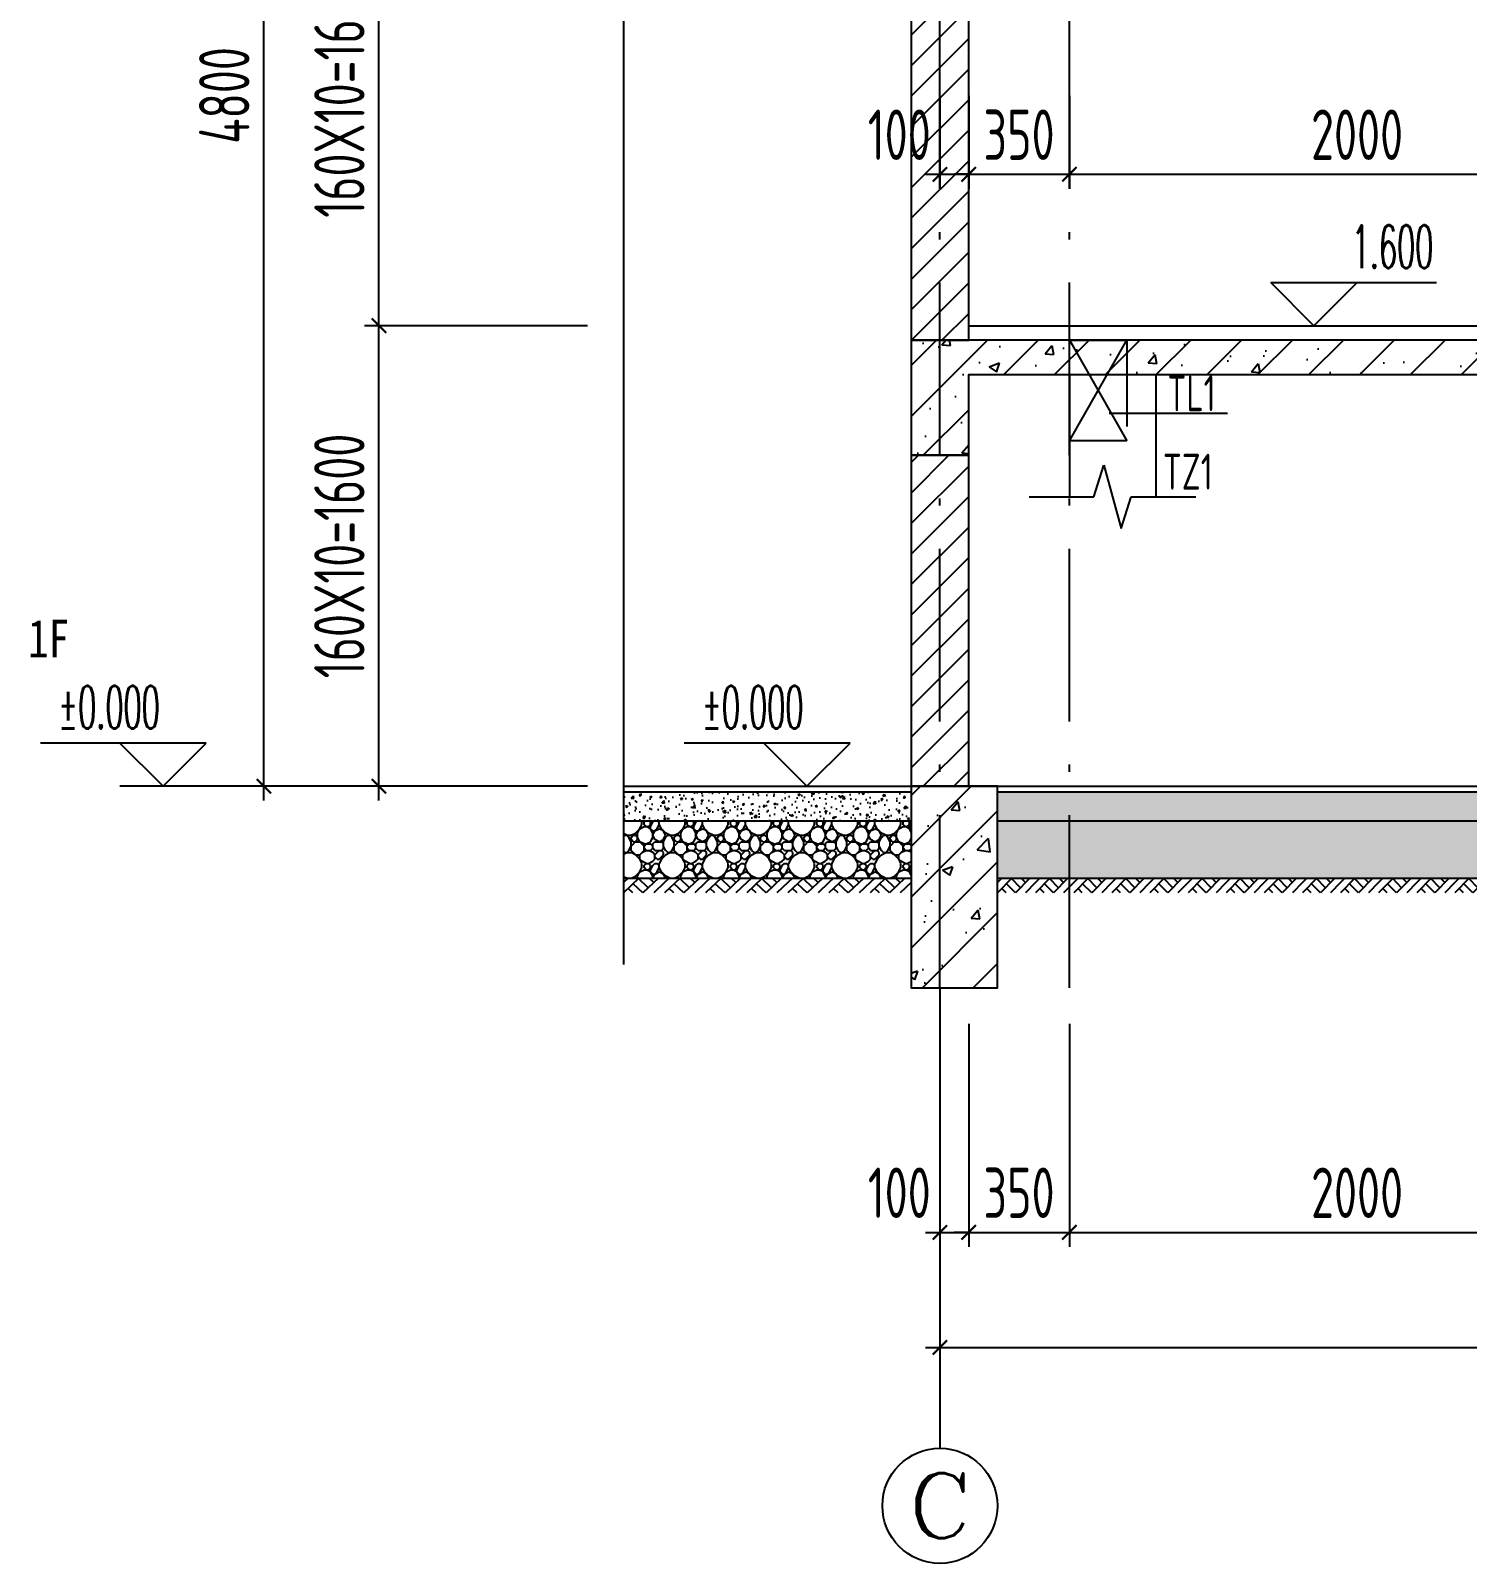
# Model space of a CAD drawing. Extents: x 169490 to 7584583, y -2399407 to 1374371.
# Drawn here: x 618566 to 623560, y 478534 to 483859 of the extents above; entities that cross this region are included whole.
import ezdxf
from ezdxf.enums import TextEntityAlignment as Align

# ---------------------------------------------------------------- set-up
doc = ezdxf.new("R2010")
doc.units = 0
doc.header["$LTSCALE"] = 100
for name, pattern in [('CENTER', [8, 5, -1, 1, -1]), ('D3轴线点划线', [18.5, 12, -3, 0.5, -3]), ('H3普通虚线', [4.2, 3, -1.2]), ('HIDDEN', [0.375, 0.25, -0.125])]:
    doc.linetypes.add(name, pattern=pattern)
doc.layers.get('0').update_dxf_attribs({"linetype": 'CONTINUOUS'})
doc.layers.get('DEFPOINTS').update_dxf_attribs({"linetype": 'CONTINUOUS'})
for name, color, linetype in [('A-DI-S(箭头)', 76, 'CONTINUOUS'), ('A-HATH(填充)', 8, 'CONTINUOUS'), ('A-STAR(楼梯)', 51, 'CONTINUOUS'), ('A-TEXT(房间)', 243, 'CONTINUOUS'), ('A-WA-M(面层)', 43, 'CONTINUOUS'), ('AXIS_TEXT', 4, 'CONTINUOUS'), ('C-AXIS(轴号)', 3, 'CONTINUOUS'), ('C-AXIS-T(字)', 7, 'CONTINUOUS'), ('C-DOTE', 8, 'D3轴线点划线'), ('DIM_ELEV', 3, 'CONTINUOUS'), ('DIM标注', 7, 'CONTINUOUS'), ('GZ', 220, 'CENTER'), ('HID虚线', 9, 'HIDDEN'), ('PUB_HATCH', 8, 'CONTINUOUS'), ('PUB_TEXT', 4, 'CONTINUOUS'), ('S-BEAM-LINE2', 4, 'H3普通虚线'), ('TXT', 3, 'CONTINUOUS'), ('WALL', 7, 'CONTINUOUS')]:
    doc.layers.add(name, color=color, linetype=linetype)
doc.styles.add('_TCH_AXIS', font='COMPLEX', dxfattribs={"bigfont": 'GBCBIG'})
doc.styles.add('_TCH_DIM', font='SIMPLEX', dxfattribs={"bigfont": 'GBCBIG'})
doc.styles.add('COMPLEX', font='COMPLEX')
doc.styles.add('TSSD_Dimension', font='Tssdeng.shx', dxfattribs={"width": 0.7, "bigfont": 'tssdchn.shx'})
doc.styles.add('TSSD_REIN', font='tssdeng.shx', dxfattribs={"width": 0.7, "bigfont": 'hztxt.shx'})
doc.styles.add('黑体', font='simhei.ttf', dxfattribs={"width": 0.7})
doc.dimstyles.new('TSSD_50_50', dxfattribs={"dimtxt": 175, "dimasz": 50, "dimexe": 50, "dimexo": 125, "dimgap": 50, "dimtad": 1, "dimdec": 0, "dimzin": 0, "dimdsep": 46, "dimtxsty": 'TSSD_Dimension', "dimblk": 'ARCHTICK', "dimblk1": 'ARCHTICK', "dimblk2": 'ARCHTICK', "dimcen": 0, "dimdle": 50, "dimclrt": 7, "dimadec": 0, "dimazin": 0, "dimtfac": 1, "dimtdec": 0, "dimtix": 1, "dimtmove": 2, "dimatfit": 3, "dimfxl": 1, "dimtolj": 1, "dimtzin": 0, "dimarcsym": 0})
pattern_1 = [(45, (-739056.405, -275550.38), (-53.0330298, 53.0330298), [])]

# ---------------------------------------------------------------- blocks, each defined once
blk = doc.blocks.new('_ARCHTICK')
at = {"const_width": 0.15}
blk.add_lwpolyline([(-0.5, -0.5), (0.5, 0.5)], dxfattribs=at)
blk = doc.blocks.new('*D773')
at = {"layer": 'DEFPOINTS', "color": 0, "ltscale": 10, "transparency": 16777216}
for p in [(621726.3, 483757.9), (621826.3, 483757.9), (621826.3, 483360.3)]:
    blk.add_point(p, dxfattribs=at)
at = {"layer": 'DIM标注', "color": 0, "lineweight": -2, "ltscale": 10, "transparency": 16777216}
for p, q in [((621726.3, 483632.9), (621726.3, 483310.3)), ((621826.3, 483632.9), (621826.3, 483310.3)), ((621676.3, 483360.3), (621876.3, 483360.3))]:
    blk.add_line(p, q, dxfattribs=at)
at = {"layer": 'DIM标注', "color": 0, "lineweight": -2, "ltscale": 10, "transparency": 16777216, "xscale": 50, "yscale": 50, "zscale": 50, "rotation": 180}
blk.add_blockref('_ARCHTICK', (621726.3, 483360.3), dxfattribs=at)
at = {"layer": 'DIM标注', "color": 0, "lineweight": -2, "ltscale": 10, "transparency": 16777216, "xscale": 50, "yscale": 50, "zscale": 50}
blk.add_blockref('_ARCHTICK', (621826.3, 483360.3), dxfattribs=at)
at = {"layer": 'DIM标注', "color": 7, "ltscale": 10, "transparency": 16777216, "insert": (621585.2, 483497.8), "char_height": 175, "attachment_point": 5, "style": 'TSSD_Dimension'}
blk.add_mtext('\\A1;100', dxfattribs=at)
blk = doc.blocks.new('*D774')
at = {"layer": 'DEFPOINTS', "color": 0, "ltscale": 10, "transparency": 16777216}
for p in [(621826.3, 483757.9), (622176.3, 483757.9), (622176.3, 483360.3)]:
    blk.add_point(p, dxfattribs=at)
at = {"layer": 'DIM标注', "color": 0, "lineweight": -2, "ltscale": 10, "transparency": 16777216}
for p, q in [((621826.3, 483632.9), (621826.3, 483310.3)), ((622176.3, 483632.9), (622176.3, 483310.3)), ((621826.3, 483360.3), (621776.3, 483360.3)), ((621826.3, 483360.3), (622176.3, 483360.3)), ((622176.3, 483360.3), (622226.3, 483360.3))]:
    blk.add_line(p, q, dxfattribs=at)
at = {"layer": 'DIM标注', "color": 0, "lineweight": -2, "ltscale": 10, "transparency": 16777216, "xscale": 50, "yscale": 50, "zscale": 50}
blk.add_blockref('_ARCHTICK', (621826.3, 483360.3), dxfattribs=at)
at = {"layer": 'DIM标注', "color": 0, "lineweight": -2, "ltscale": 10, "transparency": 16777216, "xscale": 50, "yscale": 50, "zscale": 50, "rotation": 180}
blk.add_blockref('_ARCHTICK', (622176.3, 483360.3), dxfattribs=at)
at = {"layer": 'DIM标注', "color": 7, "ltscale": 10, "transparency": 16777216, "insert": (622001.3, 483497.8), "char_height": 175, "attachment_point": 5, "style": 'TSSD_Dimension'}
blk.add_mtext('\\A1;350', dxfattribs=at)
blk = doc.blocks.new('*D783')
at = {"layer": 'DEFPOINTS', "color": 0, "ltscale": 10, "transparency": 16777216}
for p in [(619376.3, 486034.3), (620626.3, 486034.3), (620626.3, 481234.3)]:
    blk.add_point(p, dxfattribs=at)
at = {"layer": 'DIM标注', "color": 0, "lineweight": -2, "ltscale": 10, "transparency": 16777216}
for p, q in [((619376.3, 481184.3), (619376.3, 486084.3)), ((620501.3, 486034.3), (619326.3, 486034.3)), ((620501.3, 481234.3), (619326.3, 481234.3))]:
    blk.add_line(p, q, dxfattribs=at)
at = {"layer": 'DIM标注', "color": 0, "lineweight": -2, "ltscale": 10, "transparency": 16777216, "xscale": 50, "yscale": 50, "zscale": 50}
for p, rotation in [((619376.3, 486034.3), 90), ((619376.3, 481234.3), 270)]:
    blk.add_blockref('_ARCHTICK', p, dxfattribs=dict(at, rotation=rotation))
at = {"layer": 'DIM标注', "color": 7, "ltscale": 10, "transparency": 16777216, "insert": (619238.8, 483634.3), "char_height": 175, "attachment_point": 5, "rotation": 90, "style": 'TSSD_Dimension'}
blk.add_mtext('\\A1;4800', dxfattribs=at)
blk = doc.blocks.new('*D784')
at = {"layer": 'DEFPOINTS', "color": 0, "ltscale": 10, "transparency": 16777216}
for p in [(619776.3, 482834.3), (620626.3, 482834.3), (620626.3, 481234.3)]:
    blk.add_point(p, dxfattribs=at)
at = {"layer": 'DIM标注', "color": 0, "lineweight": -2, "ltscale": 10, "transparency": 16777216}
for p, q in [((619776.3, 481184.3), (619776.3, 482884.3)), ((620501.3, 482834.3), (619726.3, 482834.3)), ((620501.3, 481234.3), (619726.3, 481234.3))]:
    blk.add_line(p, q, dxfattribs=at)
at = {"layer": 'DIM标注', "color": 0, "lineweight": -2, "ltscale": 10, "transparency": 16777216, "xscale": 50, "yscale": 50, "zscale": 50}
for p, rotation in [((619776.3, 482834.3), 90), ((619776.3, 481234.3), 270)]:
    blk.add_blockref('_ARCHTICK', p, dxfattribs=dict(at, rotation=rotation))
at = {"layer": 'DIM标注', "color": 7, "ltscale": 10, "transparency": 16777216, "insert": (619638.8, 482034.3), "char_height": 175, "attachment_point": 5, "rotation": 90, "style": 'TSSD_Dimension'}
blk.add_mtext('\\A1;160X10=1600', dxfattribs=at)
blk = doc.blocks.new('*D785')
at = {"layer": 'DEFPOINTS', "color": 0, "ltscale": 10, "transparency": 16777216}
for p in [(619776.3, 484434.3), (620626.3, 484434.3), (620626.3, 482834.3)]:
    blk.add_point(p, dxfattribs=at)
at = {"layer": 'DIM标注', "color": 0, "lineweight": -2, "ltscale": 10, "transparency": 16777216}
for p, q in [((619776.3, 482784.3), (619776.3, 484484.3)), ((620501.3, 484434.3), (619726.3, 484434.3)), ((620501.3, 482834.3), (619726.3, 482834.3))]:
    blk.add_line(p, q, dxfattribs=at)
at = {"layer": 'DIM标注', "color": 0, "lineweight": -2, "ltscale": 10, "transparency": 16777216, "xscale": 50, "yscale": 50, "zscale": 50}
for p, rotation in [((619776.3, 484434.3), 90), ((619776.3, 482834.3), 270)]:
    blk.add_blockref('_ARCHTICK', p, dxfattribs=dict(at, rotation=rotation))
at = {"layer": 'DIM标注', "color": 7, "ltscale": 10, "transparency": 16777216, "insert": (619638.8, 483634.3), "char_height": 175, "attachment_point": 5, "rotation": 90, "style": 'TSSD_Dimension'}
blk.add_mtext('\\A1;160X10=1600', dxfattribs=at)
blk = doc.blocks.new('*D790')
at = {"layer": 'DEFPOINTS', "color": 0, "ltscale": 10, "transparency": 16777216}
for p in [(621726.3, 480534.3), (621826.3, 480534.3), (621826.3, 479684.3)]:
    blk.add_point(p, dxfattribs=at)
at = {"layer": 'DIM标注', "color": 0, "lineweight": -2, "ltscale": 10, "transparency": 16777216}
for p, q in [((621726.3, 480409.3), (621726.3, 479634.3)), ((621826.3, 480409.3), (621826.3, 479634.3)), ((621676.3, 479684.3), (621876.3, 479684.3))]:
    blk.add_line(p, q, dxfattribs=at)
at = {"layer": 'DIM标注', "color": 0, "lineweight": -2, "ltscale": 10, "transparency": 16777216, "xscale": 50, "yscale": 50, "zscale": 50, "rotation": 180}
blk.add_blockref('_ARCHTICK', (621726.3, 479684.3), dxfattribs=at)
at = {"layer": 'DIM标注', "color": 0, "lineweight": -2, "ltscale": 10, "transparency": 16777216, "xscale": 50, "yscale": 50, "zscale": 50}
blk.add_blockref('_ARCHTICK', (621826.3, 479684.3), dxfattribs=at)
at = {"layer": 'DIM标注', "color": 7, "ltscale": 10, "transparency": 16777216, "insert": (621585.2, 479821.8), "char_height": 175, "attachment_point": 5, "style": 'TSSD_Dimension'}
blk.add_mtext('\\A1;100', dxfattribs=at)
blk = doc.blocks.new('*D791')
at = {"layer": 'DEFPOINTS', "color": 0, "ltscale": 10, "transparency": 16777216}
for p in [(621826.3, 480534.3), (622176.3, 480534.3), (622176.3, 479684.3)]:
    blk.add_point(p, dxfattribs=at)
at = {"layer": 'DIM标注', "color": 0, "lineweight": -2, "ltscale": 10, "transparency": 16777216}
for p, q in [((621826.3, 480409.3), (621826.3, 479634.3)), ((622176.3, 480409.3), (622176.3, 479634.3)), ((621826.3, 479684.3), (621776.3, 479684.3)), ((621826.3, 479684.3), (622176.3, 479684.3)), ((622176.3, 479684.3), (622226.3, 479684.3))]:
    blk.add_line(p, q, dxfattribs=at)
at = {"layer": 'DIM标注', "color": 0, "lineweight": -2, "ltscale": 10, "transparency": 16777216, "xscale": 50, "yscale": 50, "zscale": 50}
blk.add_blockref('_ARCHTICK', (621826.3, 479684.3), dxfattribs=at)
at = {"layer": 'DIM标注', "color": 0, "lineweight": -2, "ltscale": 10, "transparency": 16777216, "xscale": 50, "yscale": 50, "zscale": 50, "rotation": 180}
blk.add_blockref('_ARCHTICK', (622176.3, 479684.3), dxfattribs=at)
at = {"layer": 'DIM标注', "color": 7, "ltscale": 10, "transparency": 16777216, "insert": (622001.3, 479821.8), "char_height": 175, "attachment_point": 5, "style": 'TSSD_Dimension'}
blk.add_mtext('\\A1;350', dxfattribs=at)
blk = doc.blocks.new('*D795')
at = {"layer": 'DEFPOINTS', "color": 0, "ltscale": 10, "transparency": 16777216}
for p in [(621726.3, 480534.3), (628776.3, 480534.3), (628776.3, 479284.3)]:
    blk.add_point(p, dxfattribs=at)
at = {"layer": 'DIM标注', "color": 0, "lineweight": -2, "ltscale": 10, "transparency": 16777216}
for p, q in [((621726.3, 480409.3), (621726.3, 479234.3)), ((628776.3, 480409.3), (628776.3, 479234.3)), ((621676.3, 479284.3), (628826.3, 479284.3))]:
    blk.add_line(p, q, dxfattribs=at)
at = {"layer": 'DIM标注', "color": 0, "lineweight": -2, "ltscale": 10, "transparency": 16777216, "xscale": 50, "yscale": 50, "zscale": 50, "rotation": 180}
blk.add_blockref('_ARCHTICK', (621726.3, 479284.3), dxfattribs=at)
at = {"layer": 'DIM标注', "color": 0, "lineweight": -2, "ltscale": 10, "transparency": 16777216, "xscale": 50, "yscale": 50, "zscale": 50}
blk.add_blockref('_ARCHTICK', (628776.3, 479284.3), dxfattribs=at)
at = {"layer": 'DIM标注', "color": 7, "ltscale": 10, "transparency": 16777216, "insert": (625251.3, 479421.8), "char_height": 175, "attachment_point": 5, "style": 'TSSD_Dimension'}
blk.add_mtext('\\A1;7050', dxfattribs=at)
blk = doc.blocks.new('_AXISO')
blk.add_circle((0, 0), 0.5)
at = {"layer": 'AXIS_TEXT', "style": 'COMPLEX', "width": 1.041667}
blk.add_attdef('A', text='', height=0.56, dxfattribs=at).set_placement((-0.25, -0.28), (0.25, -0.28), align=Align.FIT)
blk = doc.blocks.new('$LinePat$素土夯实')
at = {"color": 0}
for p, q in [((0, -210), (210, 0)), ((120, -300), (420, 0)), ((420, 0), (608, -188)), ((495, -300), (795, 0)), ((615, 0), (705, -90)), ((210, -210), (300, -300)), ((315, -105), (502, -293)), ((705, -300), (795, -210))]:
    blk.add_line(p, q, dxfattribs=at)
blk = doc.blocks.new('*D846')
at = {"layer": 'DEFPOINTS', "color": 0, "ltscale": 10, "transparency": 16777216}
for p in [(622176.3, 480534.3), (624176.3, 480534.3), (624176.3, 479684.3)]:
    blk.add_point(p, dxfattribs=at)
at = {"layer": 'DIM标注', "color": 0, "lineweight": -2, "ltscale": 10, "transparency": 16777216}
for p, q in [((622176.3, 480409.3), (622176.3, 479634.3)), ((624176.3, 480409.3), (624176.3, 479634.3)), ((622126.3, 479684.3), (624226.3, 479684.3))]:
    blk.add_line(p, q, dxfattribs=at)
at = {"layer": 'DIM标注', "color": 0, "lineweight": -2, "ltscale": 10, "transparency": 16777216, "xscale": 50, "yscale": 50, "zscale": 50, "rotation": 180}
blk.add_blockref('_ARCHTICK', (622176.3, 479684.3), dxfattribs=at)
at = {"layer": 'DIM标注', "color": 0, "lineweight": -2, "ltscale": 10, "transparency": 16777216, "xscale": 50, "yscale": 50, "zscale": 50}
blk.add_blockref('_ARCHTICK', (624176.3, 479684.3), dxfattribs=at)
at = {"layer": 'DIM标注', "color": 7, "ltscale": 10, "transparency": 16777216, "insert": (623176.3, 479821.8), "char_height": 175, "attachment_point": 5, "style": 'TSSD_Dimension'}
blk.add_mtext('\\A1;2000', dxfattribs=at)
blk = doc.blocks.new('*D847')
at = {"layer": 'DEFPOINTS', "color": 0, "ltscale": 10, "transparency": 16777216}
for p in [(622176.3, 483757.9), (624176.3, 483757.9), (624176.3, 483360.3)]:
    blk.add_point(p, dxfattribs=at)
at = {"layer": 'DIM标注', "color": 0, "lineweight": -2, "ltscale": 10, "transparency": 16777216}
for p, q in [((622176.3, 483632.9), (622176.3, 483310.3)), ((624176.3, 483632.9), (624176.3, 483310.3)), ((622126.3, 483360.3), (624226.3, 483360.3))]:
    blk.add_line(p, q, dxfattribs=at)
at = {"layer": 'DIM标注', "color": 0, "lineweight": -2, "ltscale": 10, "transparency": 16777216, "xscale": 50, "yscale": 50, "zscale": 50, "rotation": 180}
blk.add_blockref('_ARCHTICK', (622176.3, 483360.3), dxfattribs=at)
at = {"layer": 'DIM标注', "color": 0, "lineweight": -2, "ltscale": 10, "transparency": 16777216, "xscale": 50, "yscale": 50, "zscale": 50}
blk.add_blockref('_ARCHTICK', (624176.3, 483360.3), dxfattribs=at)
at = {"layer": 'DIM标注', "color": 7, "ltscale": 10, "transparency": 16777216, "insert": (623176.3, 483497.8), "char_height": 175, "attachment_point": 5, "style": 'TSSD_Dimension'}
blk.add_mtext('\\A1;2000', dxfattribs=at)

msp = doc.modelspace()

# ---------------------------------------------------------------- hatches: boundary and pattern name
at = {"layer": 'A-HATH(填充)'}
h = msp.add_hatch(dxfattribs=at)
h.set_pattern_fill('钢筋混凝土', color=256, scale=50, style=0)
h.set_pattern_definition([(45, (-742638.8, -255956.25), (-88.388348, 88.388348), []), (50, (-742638.8, -255956.25), (358.63009, -31.37607), [37.5, -412.5]), (355, (-742638.8, -255956.25), (-69.37567, 376.09607), [30, -330]), (100.4514, (-742608.92, -255958.87), (289.25469, 344.71977), [31.870095, -350.57106]), (46.1842, (-742638.8, -255856.25), (533.62052, -82.75951), [56.25, -618.75]), (96.6356, (-742594.34, -255863.15), (467.33135, 487.05894), [47.80514, -525.8565]), (351.1842, (-742638.8, -255856.25), (467.33097, 487.0593), [45, -495]), (21, (-742588.8, -255881.25), (298.453526, -201.309445), [37.5, -412.5]), (326, (-742588.8, -255881.25), (121.65767, 362.57502), [30, -330]), (71.4514, (-742563.93, -255898.03), (420.111314, 161.26525), [31.870095, -350.57106]), (37.5, (-742638.8, -255956.25), (6.079928, 166.446927), [0, -326, 0, -335, 0, -331.25]), (7.5, (-742638.8, -255956.25), (131.534769, 197.205856), [0, -191, 0, -318.5, 0, -126.25]), (327.5, (-742750.3, -255956.25), (266.911218, -11.277436), [0, -125, 0, -390, 0, -517.5]), (317.5, (-742800.3, -255956.25), (291.593085, 50.05249), [0, -162.5, 0, -259, 0, -367.5])])
h.paths.add_polyline_path([(623976.3, 482664.3), (623976.3, 482434.3), (624176.3, 482434.3), (624176.3, 482486.1), (626425.7, 481200.7), (626696.3, 481202.5), (626896.3, 481184.3), (626696.3, 481202.5), (626696.3, 481344.3), (626416.3, 481344.3), (626416.3, 481504.3), (626136.3, 481504.3), (626136.3, 481664.3), (625856.3, 481664.3), (625856.3, 481824.3), (625576.3, 481824.3), (625576.3, 481984.3), (625296.3, 481984.3), (625296.3, 482144.3), (625016.3, 482144.3), (625016.3, 482304.3), (624736.3, 482304.3), (624736.3, 482464.3), (624456.3, 482464.3), (624456.3, 482624.3), (624176.3, 482624.3), (624176.3, 482784.3), (621626.3, 482784.3), (621626.3, 482384.3), (621826.3, 482384.3), (621826.3, 482664.3)])
h = msp.add_hatch(dxfattribs=at)
h.set_pattern_fill('钢筋混凝土', color=256, scale=50, style=0)
h.set_pattern_definition([(45, (-739056.4, -274904.23), (-88.388348, 88.388348), []), (50, (-739056.4, -274904.23), (358.63009, -31.37607), [37.5, -412.5]), (355, (-739056.4, -274904.23), (-69.37567, 376.09607), [30, -330]), (100.4514, (-739026.52, -274906.85), (289.25469, 344.71977), [31.870095, -350.57106]), (46.1842, (-739056.4, -274804.23), (533.62052, -82.75951), [56.25, -618.75]), (96.6356, (-739011.94, -274811.13), (467.33135, 487.05894), [47.80514, -525.8565]), (351.1842, (-739056.4, -274804.23), (467.33097, 487.0593), [45, -495]), (21, (-739006.4, -274829.23), (298.453526, -201.309445), [37.5, -412.5]), (326, (-739006.4, -274829.23), (121.65767, 362.57502), [30, -330]), (71.4514, (-738981.53, -274846), (420.111314, 161.26525), [31.870095, -350.57106]), (37.5, (-739056.4, -274904.23), (6.079928, 166.446927), [0, -326, 0, -335, 0, -331.25]), (7.5, (-739056.4, -274904.23), (131.534769, 197.205856), [0, -191, 0, -318.5, 0, -126.25]), (327.5, (-739167.9, -274904.23), (266.911218, -11.277436), [0, -125, 0, -390, 0, -517.5]), (317.5, (-739217.9, -274904.23), (291.593085, 50.05249), [0, -162.5, 0, -259, 0, -367.5])])
h.paths.add_polyline_path([(621926.3, 481234.3), (621626.3, 481234.3), (621626.3, 480534.3), (621926.3, 480534.3)])
at = {"layer": 'PUB_HATCH'}
h = msp.add_hatch(dxfattribs=at)
h.set_pattern_fill('普通砖', color=256, scale=30, style=0)
h.set_pattern_definition(pattern_1)
h.paths.add_polyline_path([(621826.3, 485234.3), (621626.3, 485234.3), (621626.3, 482784.3), (621826.3, 482784.3)])
h = msp.add_hatch(dxfattribs=at)
h.set_pattern_fill('普通砖', color=256, scale=30, style=0)
h.set_pattern_definition(pattern_1)
h.paths.add_polyline_path([(621826.3, 482384.3), (621626.3, 482384.3), (621626.3, 481234.3), (621826.3, 481234.3)])
at = {"layer": 'PUB_HATCH', "linetype": 'Continuous'}
h = msp.add_hatch(dxfattribs=at)
h.set_pattern_fill('混凝土', color=256, scale=10, style=0)
h.set_pattern_definition([(50, (155000.436, 116616.29), (71.726018, -6.2752135), [7.5, -82.5]), (355, (155000.436, 116616.29), (-13.875133, 75.219213), [6, -66]), (100.4514, (155006.41, 116615.77), (57.850938, 68.943954), [6.374019, -70.114211]), (46.1842, (155000.44, 116636.29), (106.724105, -16.551901), [11.25, -123.75]), (96.6356, (155009.33, 116634.91), (93.46627, 97.411787), [9.561029, -105.1713]), (351.1842, (155000.44, 116636.29), (93.466195, 97.41186), [9, -99]), (21, (155010.436, 116631.29), (59.690705, -40.261889), [7.5, -82.5]), (326, (155010.436, 116631.29), (24.331533, 72.5150045), [6, -66]), (71.4514, (155015.41, 116627.936), (84.022263, 32.25305), [6.374019, -70.114211]), (37.5, (155000.436, 116616.29), (1.2159855, 33.2893854), [0, -65.2, 0, -67, 0, -66.25]), (7.5, (155000.436, 116616.29), (26.3069537, 39.4411712), [0, -38.2, 0, -63.7, 0, -25.25]), (327.5, (154978.136, 116616.29), (53.3822436, -2.2554872), [0, -25, 0, -78, 0, -103.5]), (317.5, (154968.136, 116616.29), (58.318617, 10.0104982), [0, -32.5, 0, -51.8, 0, -73.5])])
h.paths.add_polyline_path([(620626.3, 481114.3), (620626.3, 481214.3), (621626.3, 481214.3), (621626.3, 481114.3)])
h = msp.add_hatch(dxfattribs=at)
h.set_pattern_fill('混凝土', color=256, scale=10, style=0)
h.set_pattern_definition([(50, (148050.436, 116616.29), (71.726018, -6.2752135), [7.5, -82.5]), (355, (148050.436, 116616.29), (-13.875133, 75.219213), [6, -66]), (100.4514, (148056.41, 116615.77), (57.850938, 68.943954), [6.374019, -70.114211]), (46.1842, (148050.44, 116636.29), (106.724105, -16.551901), [11.25, -123.75]), (96.6356, (148059.33, 116634.91), (93.46627, 97.411787), [9.561029, -105.1713]), (351.1842, (148050.44, 116636.29), (93.466195, 97.41186), [9, -99]), (21, (148060.436, 116631.29), (59.690705, -40.261889), [7.5, -82.5]), (326, (148060.436, 116631.29), (24.331533, 72.5150045), [6, -66]), (71.4514, (148065.41, 116627.936), (84.022263, 32.25305), [6.374019, -70.114211]), (37.5, (148050.436, 116616.29), (1.2159855, 33.2893854), [0, -65.2, 0, -67, 0, -66.25]), (7.5, (148050.436, 116616.29), (26.3069537, 39.4411712), [0, -38.2, 0, -63.7, 0, -25.25]), (327.5, (148028.136, 116616.29), (53.3822436, -2.2554872), [0, -25, 0, -78, 0, -103.5]), (317.5, (148018.136, 116616.29), (58.318617, 10.0104982), [0, -32.5, 0, -51.8, 0, -73.5])])
h.paths.add_polyline_path([(626696.3, 481114.3), (626401.9, 481214.3), (621926.3, 481214.3), (621926.3, 481114.3)])
h.paths.add_polyline_path([(626696.3, 481214.3), (626696.3, 481184.3), (626696.3, 481184.3), (626696.3, 481114.3), (628576.3, 481114.3), (628576.3, 481214.3)])
h = msp.add_hatch(dxfattribs=at)
h.set_pattern_fill('卵石砌体', color=256, scale=20, style=0)
h.set_pattern_definition([(0, (155105.44, 116616.29), (0, 150), [7.5, -22.5, 7.5, -112.5]), (0, (155142.94, 116631.29), (0, 150), [7.5, -142.5]), (0, (155067.94, 116646.29), (0, 150), [15, -135]), (0, (155030.44, 116653.79), (0, 150), [22.5, -127.5]), (0, (155105.44, 116661.29), (0, 150), [15, -15, 22.5, -97.5]), (0, (155097.94, 116683.79), (0, 150), [22.5, -127.5]), (0, (155060.44, 116691.29), (0, 150), [22.5, -52.5, 22.5, -52.5]), (0, (155030.44, 116713.79), (0, 150), [22.5, -7.5, 7.5, -112.5]), (0, (155127.94, 116728.79), (0, 150), [7.5, -142.5]), (0, (155097.94, 116743.79), (0, 150), [15, -135]), (90, (155000.44, 116751.29), (-150, 9e-15), [15, -135]), (90, (155015.44, 116646.29), (-150, 9e-15), [7.5, -15, 22.5, -105]), (90, (155052.94, 116661.29), (-150, 9e-15), [30, -7.5, 7.5, -105]), (90, (155075.44, 116698.79), (-150, 9e-15), [22.5, -127.5]), (90, (155082.94, 116631.29), (-150, 9e-15), [15, -135]), (90, (155090.44, 116751.29), (-150, 9e-15), [15, -135]), (90, (155097.94, 116661.29), (-150, 9e-15), [15, -75, 7.5, -52.5]), (90, (155120.44, 116736.29), (-150, 9e-15), [7.5, -7.5, 7.5, -127.5]), (90, (155127.94, 116668.79), (-150, 9e-15), [15, -22.5, 15, -97.5]), (90, (155135.44, 116631.29), (-150, 9e-15), [15, -135]), (45, (155007.94, 116631.29), (9e-15, 150), [21.21315, -42.426404, 31.8198, -116.672678]), (45, (155000.44, 116631.29), (9e-15, 150), [21.213203, -190.91883]), (45, (155082.94, 116646.29), (9e-15, 150), [21.213203, -190.91883]), (45, (155067.94, 116721.29), (9e-15, 150), [21.213203, -190.91883]), (45, (155135.44, 116646.29), (9e-15, 150), [21.213203, -190.91883]), (45, (155007.94, 116661.29), (9e-15, 150), [10.6066, -201.52542]), (45, (155022.94, 116706.29), (9e-15, 150), [10.6066, -201.52542]), (45, (155037.94, 116653.79), (9e-15, 150), [10.6066, -201.52542]), (45, (155052.94, 116706.29), (9e-15, 150), [10.6066, -201.52542]), (45, (155097.94, 116676.29), (9e-15, 150), [10.6066, -201.52542]), (45, (155097.94, 116758.79), (9e-15, 150), [10.6066, -201.52542]), (45, (155112.94, 116743.79), (9e-15, 150), [10.6066, -201.52542]), (45, (155120.44, 116661.29), (9e-15, 150), [10.6066, -201.52542]), (45, (155127.94, 116623.79), (9e-15, 150), [10.6066, -201.52542]), (45, (155127.94, 116683.79), (9e-15, 150), [10.6066, -201.52542]), (45, (155127.94, 116758.79), (9e-15, 150), [10.6066, -201.52542]), (45, (155135.44, 116728.79), (9e-15, 150), [10.6066, -201.52542]), (135, (155105.44, 116743.79), (-150, 9e-15), [10.6066, -201.52542]), (135, (155120.44, 116758.79), (-150, 9e-15), [10.6066, -201.52542]), (135, (155127.94, 116728.79), (-150, 9e-15), [10.6066, -201.52542]), (135, (155150.44, 116758.79), (-150, 9e-15), [10.6066, -201.52542]), (135, (155075.44, 116706.29), (-150, 9e-15), [10.6066, -201.52542]), (135, (155060.44, 116691.29), (-150, 9e-15), [10.6066, -201.52542]), (135, (155015.44, 116653.79), (-150, 9e-15), [10.6066, -201.52542]), (135, (155030.44, 116653.79), (-150, 9e-15), [10.6066, -201.52542]), (135, (155045.44, 116706.29), (-150, 9e-15), [10.6066, -201.52542]), (135, (155015.44, 116683.79), (-150, 9e-15), [10.6066, -201.52542]), (135, (155105.44, 116661.29), (-150, 9e-15), [10.6066, -201.52542]), (135, (155127.94, 116676.29), (-150, 9e-15), [10.6066, -201.52542]), (135, (155135.44, 116646.29), (-150, 9e-15), [10.6066, -201.52542]), (135, (155135.44, 116661.29), (-150, 9e-15), [10.6066, -201.52542]), (135, (155142.94, 116631.29), (-150, 9e-15), [10.6066, -201.52542]), (135, (155022.94, 116721.29), (-150, 9e-15), [21.213203, -190.91883]), (135, (155097.94, 116676.29), (-150, 9e-15), [21.213203, -190.91883]), (135, (155090.44, 116623.79), (-150, 9e-15), [53.03301, -159.099024]), (26.565051, (155000.436, 116691.29), (149.999999, 1e-06), [16.77, -318.64018]), (26.565051, (155022.936, 116646.29), (149.999999, 1e-06), [16.77, -318.64018]), (26.565051, (155052.936, 116713.79), (149.999999, 1e-06), [16.77, -318.64018]), (26.565051, (155112.936, 116616.29), (149.999999, 1e-06), [16.77, -318.64018]), (26.565051, (155090.436, 116653.79), (149.999999, 1e-06), [16.77, -318.64018]), (26.565051, (155105.436, 116683.79), (149.999999, 1e-06), [16.77, -318.64018]), (26.565051, (155082.936, 116736.29), (149.999999, 1e-06), [16.77, -318.64018]), (26.565051, (155135.436, 116728.79), (149.999999, 1e-06), [16.77, -318.64018]), (63.434949, (155015.436, 116691.29), (1e-07, 150), [16.77, -318.64018]), (63.434949, (155015.436, 116698.79), (1e-07, 150), [16.77, -318.64018]), (63.434949, (155075.436, 116721.29), (1e-07, 150), [33.54, -301.87018]), (63.434949, (155127.936, 116713.79), (1e-07, 150), [16.77, -318.64018]), (63.434949, (155120.436, 116691.29), (1e-07, 150), [16.77, -318.64018]), (63.434949, (155045.436, 116661.29), (1e-07, 150), [16.77, -318.64018]), (63.434949, (155120.436, 116743.79), (1e-07, 150), [16.77, -318.64018]), (63.434949, (155142.936, 116736.29), (1e-07, 150), [16.77, -318.64018]), (116.565051, (155007.936, 116736.29), (-1e-06, 149.999999), [16.77, -318.64018]), (116.565051, (155090.436, 116616.29), (-1e-06, 149.999999), [16.77, -318.64018]), (116.565051, (155022.936, 116713.79), (-1e-06, 149.999999), [16.77, -318.64018]), (116.565051, (155135.436, 116698.79), (-1e-06, 149.999999), [16.77, -318.64018]), (116.565051, (155082.936, 116691.29), (-1e-06, 149.999999), [16.77, -318.64018]), (116.565051, (155127.936, 116721.29), (-1e-06, 149.999999), [16.77, -318.64018]), (116.565051, (155052.936, 116691.29), (-1e-06, 149.999999), [16.77, -318.64018]), (116.565051, (155022.936, 116661.29), (-1e-06, 149.999999), [16.77, -318.64018]), (153.434949, (155015.436, 116728.79), (-150, 1e-07), [16.77, -318.64018]), (153.434949, (155067.936, 116646.29), (-150, 1e-07), [16.77, -318.64018]), (153.434949, (155037.936, 116713.79), (-150, 1e-07), [16.77, -318.64018]), (153.434949, (155127.936, 116653.79), (-150, 1e-07), [16.77, -318.64018]), (153.434949, (155105.436, 116616.29), (-150, 1e-07), [16.77, -318.64018]), (153.434949, (155120.436, 116736.29), (-150, 1e-07), [16.77, -318.64018]), (153.434949, (155097.936, 116683.79), (-150, 1e-07), [16.77, -318.64018]), (153.434949, (155015.436, 116728.79), (-150, 1e-07), [16.77, -318.64018]), (153.434949, (155150.436, 116691.29), (-150, 1e-07), [16.77, -318.64018]), (243.434949, (155007.936, 116631.29), (-1e-07, -150), [16.77, -318.64018])])
h.paths.add_polyline_path([(620626.3, 480914.3), (620626.3, 481114.3), (621626.3, 481114.3), (621626.3, 480914.3)])
h = msp.add_hatch(dxfattribs=at)
h.set_pattern_fill('卵石砌体', color=256, scale=20, style=0)
h.set_pattern_definition([(0, (148155.44, 116616.29), (0, 150), [7.5, -22.5, 7.5, -112.5]), (0, (148192.94, 116631.29), (0, 150), [7.5, -142.5]), (0, (148117.94, 116646.29), (0, 150), [15, -135]), (0, (148080.44, 116653.79), (0, 150), [22.5, -127.5]), (0, (148155.44, 116661.29), (0, 150), [15, -15, 22.5, -97.5]), (0, (148147.94, 116683.79), (0, 150), [22.5, -127.5]), (0, (148110.44, 116691.29), (0, 150), [22.5, -52.5, 22.5, -52.5]), (0, (148080.44, 116713.79), (0, 150), [22.5, -7.5, 7.5, -112.5]), (0, (148177.94, 116728.79), (0, 150), [7.5, -142.5]), (0, (148147.94, 116743.79), (0, 150), [15, -135]), (90, (148050.44, 116751.29), (-150, 9e-15), [15, -135]), (90, (148065.44, 116646.29), (-150, 9e-15), [7.5, -15, 22.5, -105]), (90, (148102.94, 116661.29), (-150, 9e-15), [30, -7.5, 7.5, -105]), (90, (148125.44, 116698.79), (-150, 9e-15), [22.5, -127.5]), (90, (148132.94, 116631.29), (-150, 9e-15), [15, -135]), (90, (148140.44, 116751.29), (-150, 9e-15), [15, -135]), (90, (148147.94, 116661.29), (-150, 9e-15), [15, -75, 7.5, -52.5]), (90, (148170.44, 116736.29), (-150, 9e-15), [7.5, -7.5, 7.5, -127.5]), (90, (148177.94, 116668.79), (-150, 9e-15), [15, -22.5, 15, -97.5]), (90, (148185.44, 116631.29), (-150, 9e-15), [15, -135]), (45, (148057.94, 116631.29), (9e-15, 150), [21.21315, -42.426404, 31.8198, -116.672678]), (45, (148050.44, 116631.29), (9e-15, 150), [21.213203, -190.91883]), (45, (148132.94, 116646.29), (9e-15, 150), [21.213203, -190.91883]), (45, (148117.94, 116721.29), (9e-15, 150), [21.213203, -190.91883]), (45, (148185.44, 116646.29), (9e-15, 150), [21.213203, -190.91883]), (45, (148057.94, 116661.29), (9e-15, 150), [10.6066, -201.52542]), (45, (148072.94, 116706.29), (9e-15, 150), [10.6066, -201.52542]), (45, (148087.94, 116653.79), (9e-15, 150), [10.6066, -201.52542]), (45, (148102.94, 116706.29), (9e-15, 150), [10.6066, -201.52542]), (45, (148147.94, 116676.29), (9e-15, 150), [10.6066, -201.52542]), (45, (148147.94, 116758.79), (9e-15, 150), [10.6066, -201.52542]), (45, (148162.94, 116743.79), (9e-15, 150), [10.6066, -201.52542]), (45, (148170.44, 116661.29), (9e-15, 150), [10.6066, -201.52542]), (45, (148177.94, 116623.79), (9e-15, 150), [10.6066, -201.52542]), (45, (148177.94, 116683.79), (9e-15, 150), [10.6066, -201.52542]), (45, (148177.94, 116758.79), (9e-15, 150), [10.6066, -201.52542]), (45, (148185.44, 116728.79), (9e-15, 150), [10.6066, -201.52542]), (135, (148155.44, 116743.79), (-150, 9e-15), [10.6066, -201.52542]), (135, (148170.44, 116758.79), (-150, 9e-15), [10.6066, -201.52542]), (135, (148177.94, 116728.79), (-150, 9e-15), [10.6066, -201.52542]), (135, (148200.44, 116758.79), (-150, 9e-15), [10.6066, -201.52542]), (135, (148125.44, 116706.29), (-150, 9e-15), [10.6066, -201.52542]), (135, (148110.44, 116691.29), (-150, 9e-15), [10.6066, -201.52542]), (135, (148065.44, 116653.79), (-150, 9e-15), [10.6066, -201.52542]), (135, (148080.44, 116653.79), (-150, 9e-15), [10.6066, -201.52542]), (135, (148095.44, 116706.29), (-150, 9e-15), [10.6066, -201.52542]), (135, (148065.44, 116683.79), (-150, 9e-15), [10.6066, -201.52542]), (135, (148155.44, 116661.29), (-150, 9e-15), [10.6066, -201.52542]), (135, (148177.94, 116676.29), (-150, 9e-15), [10.6066, -201.52542]), (135, (148185.44, 116646.29), (-150, 9e-15), [10.6066, -201.52542]), (135, (148185.44, 116661.29), (-150, 9e-15), [10.6066, -201.52542]), (135, (148192.94, 116631.29), (-150, 9e-15), [10.6066, -201.52542]), (135, (148072.94, 116721.29), (-150, 9e-15), [21.213203, -190.91883]), (135, (148147.94, 116676.29), (-150, 9e-15), [21.213203, -190.91883]), (135, (148140.44, 116623.79), (-150, 9e-15), [53.03301, -159.099024]), (26.565051, (148050.436, 116691.29), (149.999999, 1e-06), [16.77, -318.64018]), (26.565051, (148072.936, 116646.29), (149.999999, 1e-06), [16.77, -318.64018]), (26.565051, (148102.936, 116713.79), (149.999999, 1e-06), [16.77, -318.64018]), (26.565051, (148162.936, 116616.29), (149.999999, 1e-06), [16.77, -318.64018]), (26.565051, (148140.436, 116653.79), (149.999999, 1e-06), [16.77, -318.64018]), (26.565051, (148155.436, 116683.79), (149.999999, 1e-06), [16.77, -318.64018]), (26.565051, (148132.936, 116736.29), (149.999999, 1e-06), [16.77, -318.64018]), (26.565051, (148185.436, 116728.79), (149.999999, 1e-06), [16.77, -318.64018]), (63.434949, (148065.436, 116691.29), (1e-07, 150), [16.77, -318.64018]), (63.434949, (148065.436, 116698.79), (1e-07, 150), [16.77, -318.64018]), (63.434949, (148125.436, 116721.29), (1e-07, 150), [33.54, -301.87018]), (63.434949, (148177.936, 116713.79), (1e-07, 150), [16.77, -318.64018]), (63.434949, (148170.436, 116691.29), (1e-07, 150), [16.77, -318.64018]), (63.434949, (148095.436, 116661.29), (1e-07, 150), [16.77, -318.64018]), (63.434949, (148170.436, 116743.79), (1e-07, 150), [16.77, -318.64018]), (63.434949, (148192.936, 116736.29), (1e-07, 150), [16.77, -318.64018]), (116.565051, (148057.936, 116736.29), (-1e-06, 149.999999), [16.77, -318.64018]), (116.565051, (148140.436, 116616.29), (-1e-06, 149.999999), [16.77, -318.64018]), (116.565051, (148072.936, 116713.79), (-1e-06, 149.999999), [16.77, -318.64018]), (116.565051, (148185.436, 116698.79), (-1e-06, 149.999999), [16.77, -318.64018]), (116.565051, (148132.936, 116691.29), (-1e-06, 149.999999), [16.77, -318.64018]), (116.565051, (148177.936, 116721.29), (-1e-06, 149.999999), [16.77, -318.64018]), (116.565051, (148102.936, 116691.29), (-1e-06, 149.999999), [16.77, -318.64018]), (116.565051, (148072.936, 116661.29), (-1e-06, 149.999999), [16.77, -318.64018]), (153.434949, (148065.436, 116728.79), (-150, 1e-07), [16.77, -318.64018]), (153.434949, (148117.936, 116646.29), (-150, 1e-07), [16.77, -318.64018]), (153.434949, (148087.936, 116713.79), (-150, 1e-07), [16.77, -318.64018]), (153.434949, (148177.936, 116653.79), (-150, 1e-07), [16.77, -318.64018]), (153.434949, (148155.436, 116616.29), (-150, 1e-07), [16.77, -318.64018]), (153.434949, (148170.436, 116736.29), (-150, 1e-07), [16.77, -318.64018]), (153.434949, (148147.936, 116683.79), (-150, 1e-07), [16.77, -318.64018]), (153.434949, (148065.436, 116728.79), (-150, 1e-07), [16.77, -318.64018]), (153.434949, (148200.436, 116691.29), (-150, 1e-07), [16.77, -318.64018]), (243.434949, (148057.936, 116631.29), (-1e-07, -150), [16.77, -318.64018])])
h.paths.add_polyline_path([(626694.4, 481114.3), (626694.4, 480914.3), (628576.3, 480914.3), (628576.3, 481114.3)])
h.paths.add_polyline_path([(626696.3, 481046.1), (626576.9, 481114.3), (621926.3, 481114.3), (621926.3, 480914.3), (626696.3, 480914.3)])

# ---------------------------------------------------------------- linework, layer by layer
at = {"layer": 'A-DI-S(箭头)'}
msp.add_lwpolyline([(620626.3, 495343.7), (620626.3, 488035.6), (620731.3, 487997.4), (620521.3, 487960.4), (620626.3, 487923.1), (620626.3, 480615.1)], dxfattribs=at)
at = {"layer": 'A-STAR(楼梯)'}
msp.add_lwpolyline([(621826.3, 482834.3), (624226.3, 482834.3), (624226.3, 482674.3), (624506.3, 482674.3), (624506.3, 482514.3), (624786.3, 482514.3), (624786.3, 482354.3), (625066.3, 482354.3), (625066.3, 482194.3), (625346.3, 482194.3), (625346.3, 482034.3), (625626.3, 482034.3), (625626.3, 481874.3), (625906.3, 481874.3), (625906.3, 481714.3), (626186.3, 481714.3), (626186.3, 481554.3), (626466.3, 481554.3), (626466.3, 481394.3), (626746.3, 481394.3), (626746.3, 481234.3)], dxfattribs=at)
at = {"layer": 'A-WA-M(面层)'}
for points in [[(620626.3, 481234.3), (621626.3, 481234.3)], [(621926.3, 481234.3), (626366.9, 481234.3)], [(620626.3, 481214.3), (621626.3, 481214.3)], [(621926.3, 481214.3), (626401.9, 481214.3)], [(620626.3, 481114.3), (621626.3, 481114.3)], [(621926.3, 481114.3), (626576.9, 481114.3)], [(620626.3, 480914.3), (621626.3, 480914.3)], [(621926.3, 480914.3), (626696.3, 480914.3)]]:
    msp.add_lwpolyline(points, dxfattribs=at)
at = {"layer": 'C-AXIS(轴号)'}
msp.add_line((621726.3, 480534.3), (621726.3, 478934.3), dxfattribs=at)
at = {"layer": 'C-DOTE', "ltscale": 0.5}
for p, q in [((621726.3, 480534.3), (621726.3, 492634.3)), ((622176.3, 480534.3), (622176.3, 492634.3)), ((620626.3, 481234.3), (629889.7, 481234.3))]:
    msp.add_line(p, q, dxfattribs=at)
at = {"layer": 'DIM_ELEV'}
for p, q in [((623026.3, 482834.3), (622876.3, 482984.3)), ((622876.3, 482984.3), (623452.8, 482984.3)), ((623026.3, 482834.3), (623176.3, 482984.3)), ((619176.3, 481384.3), (618599.8, 481384.3)), ((619026.3, 481234.3), (618876.3, 481384.3)), ((619026.3, 481234.3), (619176.3, 481384.3)), ((621413.8, 481384.3), (620837.3, 481384.3)), ((621263.8, 481234.3), (621113.8, 481384.3)), ((621263.8, 481234.3), (621413.8, 481384.3)), ((619376.3, 481234.3), (618876.3, 481234.3))]:
    msp.add_line(p, q, dxfattribs=at)
at = {"layer": 'GZ', "ltscale": 10}
msp.add_line((622726.1, 482529.7), (622314.6, 482529.7), dxfattribs=at)
for points in [[(622176.3, 482664.3), (622176.3, 482239.7)], [(622476.3, 482664.3), (622476.3, 482239.7)]]:
    msp.add_lwpolyline(points, dxfattribs=at)
at = {"layer": 'HID虚线', "ltscale": 10}
msp.add_lwpolyline([(622036.3, 482239.7), (622261.3, 482239.7), (622296.3, 482349.7), (622356.3, 482129.7), (622391.3, 482239.7), (622616.3, 482239.7)], dxfattribs=at)
at = {"layer": 'S-BEAM-LINE2', "ltscale": 10}
for p, q in [((622176.3, 482784.3), (622376.3, 482434.3)), ((622176.3, 482434.3), (622376.3, 482784.3))]:
    msp.add_line(p, q, dxfattribs=at)
at = {"layer": 'S-BEAM-LINE2'}
msp.add_lwpolyline([(622176.3, 482784.3), (622376.3, 482784.3), (622376.3, 482434.3), (622176.3, 482434.3)], close=True, dxfattribs=at)
at = {"layer": 'WALL'}
for points in [[(621826.3, 485234.3), (621626.3, 485234.3), (621626.3, 482784.3), (621826.3, 482784.3)], [(621826.3, 482384.3), (621626.3, 482384.3), (621626.3, 481234.3), (621826.3, 481234.3)], [(621926.3, 481234.3), (621626.3, 481234.3), (621626.3, 480534.3), (621926.3, 480534.3)]]:
    msp.add_lwpolyline(points, close=True, dxfattribs=at)
msp.add_lwpolyline([(624176.3, 482784.3), (621626.3, 482784.3), (621626.3, 482384.3), (621826.3, 482384.3), (621826.3, 482664.3), (623976.3, 482664.3)], dxfattribs=at)

# ---------------------------------------------------------------- block references
at = {"layer": 'C-AXIS(轴号)'}
ref = msp.add_blockref('_AXISO', (621726.3, 478734.3), dxfattribs=dict(at, xscale=400, yscale=400, zscale=400))
ref.add_attrib('A', 'C', dxfattribs={"layer": 'C-AXIS-T(字)', "height": 226.3, "style": '_TCH_AXIS', "width": 1.4}).set_placement((621613.2, 478621.2), (621839.4, 478621.2), align=Align.FIT)
at = {"layer": 'PUB_HATCH', "linetype": 'Continuous'}
for p, xscale, yscale, zscale, rotation in [((620769.2, 480864.3), 0.1796945292839666, 0.1666666666666667, 0.1666666666666667, 179.9999998535378), ((620912, 480864.3), 0.1796945292839666, 0.1666666666666667, 0.1666666666666667, 179.9999998535378), ((621054.9, 480864.3), 0.1796945292839666, 0.1666666666666667, 0.1666666666666667, 179.9999998535378), ((621197.7, 480864.3), 0.1796945292839666, 0.1666666666666667, 0.1666666666666667, 179.9999998535378), ((621340.6, 480864.3), 0.1796945292839666, 0.1666666666666667, 0.1666666666666667, 179.9999998535378), ((621483.4, 480864.3), 0.1796945292839666, 0.1666666666666667, 0.1666666666666667, 179.9999998535378), ((621626.3, 480864.3), 0.1796945292839666, 0.1666666666666667, 0.1666666666666667, 179.9999998535378), ((622058.8, 480864.3), 0.1666666644077353, 0.1666666644077353, 0.1666666644077353, 179.9999998414262), ((622191.3, 480864.3), 0.1666666644077353, 0.1666666644077353, 0.1666666644077353, 179.9999998414262), ((622323.8, 480864.3), 0.1666666644077353, 0.1666666644077353, 0.1666666644077353, 179.9999998414262), ((622456.3, 480864.3), 0.1666666644077353, 0.1666666644077353, 0.1666666644077353, 179.9999998414262), ((622588.8, 480864.3), 0.1666666644077353, 0.1666666644077353, 0.1666666644077353, 179.9999998414262), ((622721.3, 480864.3), 0.1666666644077353, 0.1666666644077353, 0.1666666644077353, 179.9999998414262), ((622853.8, 480864.3), 0.1666666644077353, 0.1666666644077353, 0.1666666644077353, 179.9999998414262), ((622986.3, 480864.3), 0.1666666644077353, 0.1666666644077353, 0.1666666644077353, 179.9999998414262), ((623118.8, 480864.3), 0.1666666644077353, 0.1666666644077353, 0.1666666644077353, 179.9999998414262), ((623251.3, 480864.3), 0.1666666644077353, 0.1666666644077353, 0.1666666644077353, 179.9999998414262), ((623383.8, 480864.3), 0.1666666644077353, 0.1666666644077353, 0.1666666644077353, 179.9999998414262), ((623516.3, 480864.3), 0.1666666644077353, 0.1666666644077353, 0.1666666644077353, 179.9999998414262), ((623648.8, 480864.3), 0.1666666644077353, 0.1666666644077353, 0.1666666644077353, 179.9999998414262)]:
    msp.add_blockref('$LinePat$素土夯实', p, dxfattribs=dict(at, xscale=xscale, yscale=yscale, zscale=zscale, rotation=rotation))

# ---------------------------------------------------------------- texts
at = {"layer": 'A-TEXT(房间)', "style": '黑体', "width": 0.8}
msp.add_text('1F', height=131.43, dxfattribs=at).set_placement((618556.4, 481681.8))
at = {"layer": 'PUB_TEXT', "style": '_TCH_DIM', "width": 0.494118}
for s, p in [('1.600', (623157.8, 483034.3)), ('%%P0.000', (618661.8, 481434.3)), ('%%P0.000', (620899.3, 481434.3))]:
    msp.add_text(s, height=148.75, dxfattribs=at).set_placement(p)
at = {"layer": 'TXT', "ltscale": 10, "style": 'TSSD_REIN', "width": 0.7}
for s, p in [('TL1', (622517.1, 482537.2)), ('TZ1', (622501.2, 482264.7))]:
    msp.add_text(s, height=125, dxfattribs=at).set_placement(p)

# ---------------------------------------------------------------- dimensions: what is measured, and where the dimension line sits
at = {"layer": 'DIM标注', "ltscale": 10}
for p1, p2, distance, picture, middle in [((620626.3, 481234.3), (620626.3, 486034.3), 1250, '*D783', (619238.8, 483634.3)), ((621826.3, 483757.9), (622176.3, 483757.9), -397.6, '*D774', (622001.3, 483497.8)), ((622176.3, 483757.9), (624176.3, 483757.9), -397.6, '*D847', (623176.3, 483497.8)), ((621726.3, 480534.3), (628776.3, 480534.3), -1250, '*D795', (625251.3, 479421.8)), ((621826.3, 480534.3), (622176.3, 480534.3), -850, '*D791', (622001.3, 479821.8)), ((622176.3, 480534.3), (624176.3, 480534.3), -850, '*D846', (623176.3, 479821.8))]:
    dim = msp.add_aligned_dim(p1=p1, p2=p2, distance=distance, dimstyle='TSSD_50_50', dxfattribs=at)
    dim.commit()
    dim.dimension.update_dxf_attribs({"geometry": picture, "text_midpoint": middle})
for p1, p2, picture, middle in [((620626.3, 482834.3), (620626.3, 484434.3), '*D785', (619638.8, 483634.3)), ((620626.3, 481234.3), (620626.3, 482834.3), '*D784', (619638.8, 482034.3))]:
    dim = msp.add_aligned_dim(p1=p1, p2=p2, distance=850, text='160X10=1600', dimstyle='TSSD_50_50', dxfattribs=at)
    dim.commit()
    dim.dimension.update_dxf_attribs({"geometry": picture, "text_midpoint": middle})
for base, p1, p2, picture, middle in [((621826.3, 483360.3), (621726.3, 483757.9), (621826.3, 483757.9), '*D773', (621585.2, 483497.8)), ((621826.3, 479684.3), (621726.3, 480534.3), (621826.3, 480534.3), '*D790', (621585.2, 479821.8))]:
    dim = msp.add_linear_dim(base=base, p1=p1, p2=p2, angle=0, dimstyle='TSSD_50_50', dxfattribs=at)
    dim.commit()
    dim.dimension.update_dxf_attribs({"geometry": picture, "text_midpoint": middle, "dimtype": 161})

doc.saveas('drawing.dxf')
